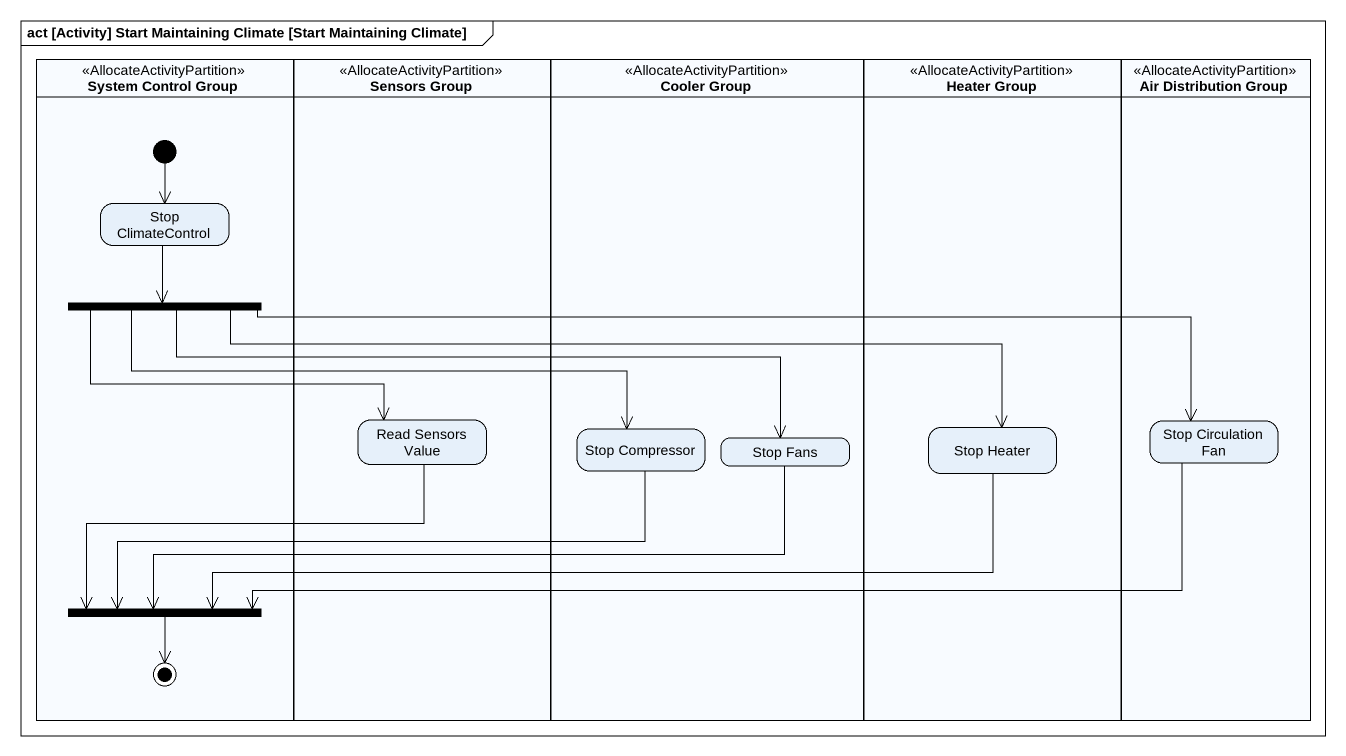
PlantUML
@startuml
mainframe act [Activity] Start Maintaining Climate [Start Maintaining Climate]
hide empty description
state "System Control Group" as System_Control_Group <<AllocateActivityPartition>> {
  state "Stop ClimateControl" as Stop_ClimateControl
  state fork1 <<fork>>
  state fork2 <<join>>
  [*] --> Stop_ClimateControl
  fork2 --> [*]
}
state "Sensors Group" as Sensors_Group <<AllocateActivityPartition>> {
  state "Read Sensors Value" as Read_Sensors_Value
}
state "Cooler Group" as Cooler_Group <<AllocateActivityPartition>> {
  state "Stop Compressor" as Stop_Compressor
  state "Stop Fans" as Stop_Fans
}
state "Heater Group" as Heater_Group <<AllocateActivityPartition>> {
  state "Stop Heater" as Stop_Heater
}
state "Air Distribution Group" as Air_Distribution_Group <<AllocateActivityPartition>> {
  state "Stop Circulation Fan" as Stop_Circulation_Fan
}
Stop_ClimateControl --> fork1
fork1 -right-> Read_Sensors_Value
fork1 -right-> Stop_Compressor
fork1 -right-> Stop_Fans
fork1 -right-> Stop_Heater
fork1 -right-> Stop_Circulation_Fan
Read_Sensors_Value --> fork2
Stop_Compressor -left-> fork2
Stop_Fans -left-> fork2
Stop_Heater -left-> fork2
Stop_Circulation_Fan -left-> fork2
@enduml
